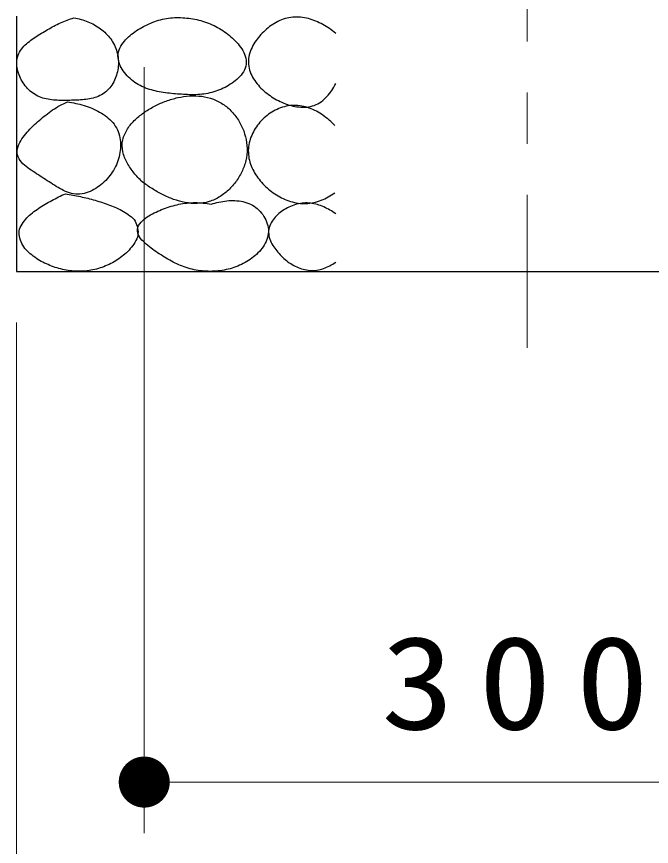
# Model space of a CAD drawing. Units: millimetres on the paper, scale 1:20. Extents: x -365 to 0, y -26 to 257.
# Drawn here: x -297.84 to -285.4, y 73.54 to 89.79 of the extents above; entities that cross this region are included whole.
import ezdxf

# ---------------------------------------------------------------- set-up
doc = ezdxf.new("R2010")
doc.units = ezdxf.units.MM
doc.linetypes.add('USER2', pattern=[6, 3, -1, 1, -1])
doc.layers.add('1_20', color=7, linetype='Continuous', lineweight=25)
doc.styles.add('ＭＳ ゴシック', font='')
doc.styles.get('ＭＳ ゴシック').set_extended_font_data('MS Gothic')

# ---------------------------------------------------------------- blocks, each defined once
blk = doc.blocks.new('filled_dot')
at = {"color": 0, "linetype": 'Continuous', "lineweight": -2, "const_width": 1.25}
blk.add_lwpolyline([(-0.625, 0, 1), (0.625, 0, 1)], format="xyb", close=True, dxfattribs=at)

msp = doc.modelspace()

# ---------------------------------------------------------------- linework, layer by layer
at = {"layer": '1_20', "linetype": 'USER2', "lineweight": 13}
msp.add_line((-287.836, 146.299), (-287.836, 83.099), dxfattribs=at)
at = {"layer": '1_20'}
for p, q in [((-297.836, 89.795), (-297.836, 84.795)), ((-297.836, 84.795), (-277.836, 84.795))]:
    msp.add_line(p, q, dxfattribs=at)
at = {"layer": '1_20', "lineweight": 13}
for p, q in [((-295.336, 88.795), (-295.336, 73.795)), ((-297.836, 83.795), (-297.836, 63.795)), ((-280.336, 74.795), (-295.336, 74.795))]:
    msp.add_line(p, q, dxfattribs=at)
at = {"layer": '1_20'}
for points, knots in [([(-296.714, 89.765), (-296.759, 89.751), (-296.804, 89.737), (-296.848, 89.72), (-296.893, 89.703), (-296.936, 89.685), (-296.979, 89.665), (-297.022, 89.646), (-297.064, 89.624), (-297.106, 89.602), (-297.148, 89.58), (-297.189, 89.557), (-297.23, 89.533), (-297.271, 89.51), (-297.312, 89.485), (-297.352, 89.461), (-297.393, 89.436), (-297.433, 89.411), (-297.472, 89.385), (-297.511, 89.358), (-297.551, 89.332), (-297.587, 89.302), (-297.624, 89.272), (-297.661, 89.242), (-297.693, 89.207), (-297.725, 89.173), (-297.756, 89.135), (-297.779, 89.095), (-297.801, 89.054), (-297.819, 89.008), (-297.828, 88.962), (-297.837, 88.917), (-297.837, 88.868), (-297.832, 88.821), (-297.828, 88.775), (-297.816, 88.728), (-297.801, 88.683), (-297.787, 88.638), (-297.767, 88.594), (-297.745, 88.553), (-297.722, 88.512), (-297.696, 88.471), (-297.667, 88.434), (-297.638, 88.397), (-297.606, 88.362), (-297.57, 88.331), (-297.535, 88.3), (-297.496, 88.272), (-297.455, 88.249), (-297.414, 88.226), (-297.369, 88.208), (-297.325, 88.193), (-297.28, 88.179), (-297.233, 88.17), (-297.186, 88.163), (-297.14, 88.155), (-297.092, 88.152), (-297.045, 88.149), (-296.998, 88.147), (-296.95, 88.147), (-296.903, 88.147), (-296.856, 88.147), (-296.809, 88.148), (-296.761, 88.149), (-296.714, 88.151), (-296.667, 88.152), (-296.619, 88.154), (-296.572, 88.157), (-296.525, 88.16), (-296.478, 88.167), (-296.431, 88.173), (-296.384, 88.18), (-296.339, 88.192), (-296.293, 88.205), (-296.247, 88.219), (-296.205, 88.24), (-296.163, 88.26), (-296.121, 88.286), (-296.086, 88.316), (-296.05, 88.346), (-296.018, 88.382), (-295.99, 88.42), (-295.962, 88.457), (-295.938, 88.499), (-295.918, 88.542), (-295.898, 88.585), (-295.882, 88.63), (-295.87, 88.675), (-295.858, 88.721), (-295.85, 88.768), (-295.846, 88.815), (-295.841, 88.862), (-295.841, 88.91), (-295.846, 88.957), (-295.85, 89.004), (-295.859, 89.051), (-295.871, 89.096), (-295.884, 89.141), (-295.901, 89.186), (-295.922, 89.229), (-295.942, 89.271), (-295.967, 89.312), (-295.994, 89.35), (-296.021, 89.389), (-296.052, 89.425), (-296.086, 89.458), (-296.119, 89.492), (-296.156, 89.523), (-296.193, 89.551), (-296.231, 89.579), (-296.272, 89.604), (-296.313, 89.627), (-296.354, 89.65), (-296.397, 89.67), (-296.441, 89.688), (-296.485, 89.706), (-296.53, 89.721), (-296.575, 89.734), (-296.621, 89.747), (-296.667, 89.756), (-296.714, 89.765)], [0, 0, 0, 0, 1, 1, 1, 2, 2, 2, 3, 3, 3, 4, 4, 4, 5, 5, 5, 6, 6, 6, 7, 7, 7, 8, 8, 8, 9, 9, 9, 10, 10, 10, 11, 11, 11, 12, 12, 12, 13, 13, 13, 14, 14, 14, 15, 15, 15, 16, 16, 16, 17, 17, 17, 18, 18, 18, 19, 19, 19, 20, 20, 20, 21, 21, 21, 22, 22, 22, 23, 23, 23, 24, 24, 24, 25, 25, 25, 26, 26, 26, 27, 27, 27, 28, 28, 28, 29, 29, 29, 30, 30, 30, 31, 31, 31, 32, 32, 32, 33, 33, 33, 34, 34, 34, 35, 35, 35, 36, 36, 36, 37, 37, 37, 38, 38, 38, 39, 39, 39, 40, 40, 40, 40]), ([(-294.742, 89.769), (-294.795, 89.765), (-294.848, 89.761), (-294.901, 89.752), (-294.953, 89.743), (-295.005, 89.731), (-295.056, 89.716), (-295.107, 89.701), (-295.157, 89.683), (-295.206, 89.662), (-295.255, 89.642), (-295.303, 89.619), (-295.35, 89.594), (-295.396, 89.569), (-295.442, 89.542), (-295.486, 89.513), (-295.53, 89.483), (-295.574, 89.452), (-295.614, 89.417), (-295.654, 89.382), (-295.693, 89.346), (-295.726, 89.305), (-295.76, 89.264), (-295.792, 89.219), (-295.813, 89.172), (-295.834, 89.124), (-295.849, 89.07), (-295.851, 89.018), (-295.852, 88.966), (-295.839, 88.912), (-295.822, 88.862), (-295.804, 88.813), (-295.776, 88.766), (-295.746, 88.723), (-295.717, 88.679), (-295.681, 88.638), (-295.643, 88.601), (-295.606, 88.564), (-295.564, 88.53), (-295.521, 88.5), (-295.477, 88.47), (-295.43, 88.444), (-295.383, 88.421), (-295.335, 88.398), (-295.285, 88.379), (-295.234, 88.363), (-295.184, 88.347), (-295.132, 88.334), (-295.08, 88.323), (-295.028, 88.312), (-294.976, 88.303), (-294.923, 88.296), (-294.871, 88.288), (-294.818, 88.283), (-294.765, 88.278), (-294.712, 88.273), (-294.659, 88.269), (-294.606, 88.266), (-294.553, 88.263), (-294.5, 88.26), (-294.447, 88.259), (-294.394, 88.258), (-294.341, 88.258), (-294.288, 88.261), (-294.235, 88.264), (-294.182, 88.269), (-294.13, 88.278), (-294.077, 88.287), (-294.025, 88.298), (-293.975, 88.313), (-293.924, 88.329), (-293.874, 88.347), (-293.825, 88.369), (-293.777, 88.39), (-293.729, 88.414), (-293.684, 88.442), (-293.638, 88.469), (-293.594, 88.499), (-293.553, 88.532), (-293.512, 88.566), (-293.472, 88.602), (-293.439, 88.643), (-293.407, 88.685), (-293.375, 88.731), (-293.358, 88.78), (-293.341, 88.828), (-293.334, 88.885), (-293.339, 88.936), (-293.344, 88.987), (-293.365, 89.04), (-293.388, 89.087), (-293.41, 89.134), (-293.442, 89.179), (-293.474, 89.221), (-293.506, 89.263), (-293.543, 89.302), (-293.58, 89.339), (-293.618, 89.376), (-293.658, 89.412), (-293.7, 89.444), (-293.741, 89.477), (-293.785, 89.508), (-293.83, 89.536), (-293.875, 89.564), (-293.922, 89.59), (-293.969, 89.613), (-294.017, 89.636), (-294.066, 89.657), (-294.116, 89.675), (-294.166, 89.692), (-294.217, 89.708), (-294.269, 89.72), (-294.32, 89.733), (-294.372, 89.743), (-294.425, 89.751), (-294.477, 89.759), (-294.53, 89.764), (-294.583, 89.767), (-294.636, 89.77), (-294.689, 89.77), (-294.742, 89.769)], [0, 0, 0, 0, 1, 1, 1, 2, 2, 2, 3, 3, 3, 4, 4, 4, 5, 5, 5, 6, 6, 6, 7, 7, 7, 8, 8, 8, 9, 9, 9, 10, 10, 10, 11, 11, 11, 12, 12, 12, 13, 13, 13, 14, 14, 14, 15, 15, 15, 16, 16, 16, 17, 17, 17, 18, 18, 18, 19, 19, 19, 20, 20, 20, 21, 21, 21, 22, 22, 22, 23, 23, 23, 24, 24, 24, 25, 25, 25, 26, 26, 26, 27, 27, 27, 28, 28, 28, 29, 29, 29, 30, 30, 30, 31, 31, 31, 32, 32, 32, 33, 33, 33, 34, 34, 34, 35, 35, 35, 36, 36, 36, 37, 37, 37, 38, 38, 38, 39, 39, 39, 40, 40, 40, 40]), ([(-291.586, 89.459), (-291.626, 89.492), (-291.666, 89.524), (-291.708, 89.553), (-291.749, 89.582), (-291.793, 89.609), (-291.838, 89.633), (-291.883, 89.658), (-291.929, 89.68), (-291.976, 89.699), (-292.023, 89.719), (-292.072, 89.735), (-292.121, 89.748), (-292.171, 89.761), (-292.221, 89.771), (-292.272, 89.776), (-292.323, 89.781), (-292.374, 89.782), (-292.425, 89.778), (-292.476, 89.773), (-292.527, 89.763), (-292.575, 89.749), (-292.624, 89.735), (-292.672, 89.715), (-292.718, 89.693), (-292.763, 89.67), (-292.807, 89.643), (-292.849, 89.614), (-292.891, 89.585), (-292.931, 89.552), (-292.968, 89.518), (-293.006, 89.484), (-293.042, 89.447), (-293.075, 89.408), (-293.108, 89.369), (-293.14, 89.329), (-293.167, 89.286), (-293.195, 89.243), (-293.221, 89.198), (-293.24, 89.151), (-293.26, 89.104), (-293.278, 89.055), (-293.287, 89.005), (-293.296, 88.956), (-293.299, 88.903), (-293.295, 88.853), (-293.291, 88.803), (-293.278, 88.752), (-293.261, 88.704), (-293.244, 88.656), (-293.219, 88.61), (-293.193, 88.567), (-293.166, 88.523), (-293.134, 88.482), (-293.101, 88.444), (-293.068, 88.405), (-293.031, 88.369), (-292.993, 88.336), (-292.955, 88.302), (-292.914, 88.27), (-292.872, 88.241), (-292.83, 88.212), (-292.786, 88.185), (-292.742, 88.161), (-292.697, 88.136), (-292.651, 88.114), (-292.603, 88.095), (-292.556, 88.076), (-292.507, 88.059), (-292.458, 88.046), (-292.409, 88.033), (-292.358, 88.023), (-292.308, 88.018), (-292.257, 88.013), (-292.205, 88.012), (-292.154, 88.017), (-292.104, 88.022), (-292.053, 88.033), (-292.005, 88.05), (-291.958, 88.067), (-291.911, 88.092), (-291.87, 88.121), (-291.828, 88.15), (-291.79, 88.186), (-291.756, 88.223), (-291.721, 88.26), (-291.69, 88.302), (-291.662, 88.344), (-291.633, 88.386), (-291.61, 88.432), (-291.586, 88.477)], [0, 0, 0, 0, 1, 1, 1, 2, 2, 2, 3, 3, 3, 4, 4, 4, 5, 5, 5, 6, 6, 6, 7, 7, 7, 8, 8, 8, 9, 9, 9, 10, 10, 10, 11, 11, 11, 12, 12, 12, 13, 13, 13, 14, 14, 14, 15, 15, 15, 16, 16, 16, 17, 17, 17, 18, 18, 18, 19, 19, 19, 20, 20, 20, 21, 21, 21, 22, 22, 22, 23, 23, 23, 24, 24, 24, 25, 25, 25, 26, 26, 26, 27, 27, 27, 28, 28, 28, 29, 29, 29, 30, 30, 30, 30]), ([(-296.84, 88.117), (-296.891, 88.094), (-296.941, 88.071), (-296.99, 88.045), (-297.039, 88.019), (-297.086, 87.99), (-297.132, 87.959), (-297.178, 87.928), (-297.223, 87.895), (-297.266, 87.861), (-297.31, 87.827), (-297.353, 87.792), (-297.394, 87.755), (-297.436, 87.719), (-297.477, 87.682), (-297.517, 87.643), (-297.556, 87.604), (-297.595, 87.565), (-297.631, 87.523), (-297.667, 87.481), (-297.703, 87.438), (-297.733, 87.391), (-297.762, 87.345), (-297.793, 87.296), (-297.808, 87.244), (-297.823, 87.192), (-297.832, 87.131), (-297.821, 87.08), (-297.81, 87.029), (-297.774, 86.98), (-297.74, 86.937), (-297.706, 86.895), (-297.66, 86.861), (-297.616, 86.827), (-297.573, 86.793), (-297.526, 86.763), (-297.48, 86.733), (-297.434, 86.702), (-297.386, 86.673), (-297.34, 86.643), (-297.293, 86.613), (-297.247, 86.582), (-297.201, 86.552), (-297.154, 86.522), (-297.109, 86.49), (-297.061, 86.462), (-297.014, 86.433), (-296.966, 86.404), (-296.916, 86.381), (-296.866, 86.358), (-296.814, 86.336), (-296.76, 86.325), (-296.707, 86.314), (-296.65, 86.309), (-296.595, 86.313), (-296.541, 86.317), (-296.486, 86.332), (-296.434, 86.35), (-296.382, 86.369), (-296.332, 86.395), (-296.285, 86.423), (-296.238, 86.452), (-296.193, 86.486), (-296.152, 86.522), (-296.11, 86.558), (-296.071, 86.598), (-296.036, 86.641), (-296.001, 86.683), (-295.968, 86.729), (-295.94, 86.776), (-295.912, 86.824), (-295.887, 86.874), (-295.867, 86.926), (-295.847, 86.977), (-295.831, 87.031), (-295.82, 87.085), (-295.809, 87.139), (-295.802, 87.194), (-295.801, 87.249), (-295.8, 87.304), (-295.803, 87.361), (-295.814, 87.415), (-295.824, 87.469), (-295.84, 87.523), (-295.863, 87.573), (-295.887, 87.622), (-295.918, 87.67), (-295.953, 87.712), (-295.988, 87.755), (-296.029, 87.793), (-296.072, 87.827), (-296.115, 87.862), (-296.162, 87.892), (-296.21, 87.919), (-296.258, 87.947), (-296.309, 87.97), (-296.36, 87.992), (-296.411, 88.013), (-296.463, 88.031), (-296.516, 88.048), (-296.569, 88.064), (-296.623, 88.078), (-296.677, 88.089), (-296.731, 88.101), (-296.786, 88.109), (-296.84, 88.117)], [0, 0, 0, 0, 1, 1, 1, 2, 2, 2, 3, 3, 3, 4, 4, 4, 5, 5, 5, 6, 6, 6, 7, 7, 7, 8, 8, 8, 9, 9, 9, 10, 10, 10, 11, 11, 11, 12, 12, 12, 13, 13, 13, 14, 14, 14, 15, 15, 15, 16, 16, 16, 17, 17, 17, 18, 18, 18, 19, 19, 19, 20, 20, 20, 21, 21, 21, 22, 22, 22, 23, 23, 23, 24, 24, 24, 25, 25, 25, 26, 26, 26, 27, 27, 27, 28, 28, 28, 29, 29, 29, 30, 30, 30, 31, 31, 31, 32, 32, 32, 33, 33, 33, 34, 34, 34, 35, 35, 35, 35]), ([(-295.378, 86.553), (-295.314, 86.506), (-295.25, 86.46), (-295.183, 86.419), (-295.116, 86.377), (-295.048, 86.337), (-294.977, 86.302), (-294.907, 86.267), (-294.835, 86.235), (-294.76, 86.209), (-294.686, 86.183), (-294.61, 86.16), (-294.533, 86.147), (-294.456, 86.133), (-294.376, 86.124), (-294.298, 86.127), (-294.22, 86.13), (-294.14, 86.142), (-294.065, 86.165), (-293.991, 86.188), (-293.918, 86.224), (-293.851, 86.265), (-293.785, 86.306), (-293.723, 86.357), (-293.667, 86.411), (-293.611, 86.466), (-293.559, 86.528), (-293.515, 86.592), (-293.471, 86.657), (-293.432, 86.727), (-293.402, 86.799), (-293.372, 86.872), (-293.348, 86.949), (-293.335, 87.026), (-293.322, 87.102), (-293.318, 87.183), (-293.324, 87.261), (-293.329, 87.339), (-293.346, 87.418), (-293.369, 87.492), (-293.392, 87.567), (-293.424, 87.641), (-293.462, 87.709), (-293.501, 87.777), (-293.547, 87.843), (-293.599, 87.902), (-293.65, 87.96), (-293.71, 88.015), (-293.773, 88.06), (-293.837, 88.104), (-293.909, 88.142), (-293.982, 88.17), (-294.055, 88.198), (-294.133, 88.216), (-294.211, 88.227), (-294.288, 88.237), (-294.368, 88.238), (-294.447, 88.234), (-294.525, 88.23), (-294.604, 88.217), (-294.68, 88.201), (-294.757, 88.184), (-294.833, 88.161), (-294.907, 88.134), (-294.981, 88.107), (-295.054, 88.075), (-295.123, 88.04), (-295.193, 88.004), (-295.262, 87.964), (-295.327, 87.919), (-295.391, 87.874), (-295.454, 87.826), (-295.51, 87.771), (-295.566, 87.716), (-295.621, 87.657), (-295.662, 87.591), (-295.704, 87.525), (-295.741, 87.45), (-295.757, 87.375), (-295.773, 87.301), (-295.771, 87.217), (-295.757, 87.141), (-295.742, 87.066), (-295.706, 86.991), (-295.67, 86.922), (-295.633, 86.853), (-295.585, 86.789), (-295.537, 86.727), (-295.488, 86.666), (-295.433, 86.609), (-295.378, 86.553)], [0, 0, 0, 0, 1, 1, 1, 2, 2, 2, 3, 3, 3, 4, 4, 4, 5, 5, 5, 6, 6, 6, 7, 7, 7, 8, 8, 8, 9, 9, 9, 10, 10, 10, 11, 11, 11, 12, 12, 12, 13, 13, 13, 14, 14, 14, 15, 15, 15, 16, 16, 16, 17, 17, 17, 18, 18, 18, 19, 19, 19, 20, 20, 20, 21, 21, 21, 22, 22, 22, 23, 23, 23, 24, 24, 24, 25, 25, 25, 26, 26, 26, 27, 27, 27, 28, 28, 28, 29, 29, 29, 30, 30, 30, 30]), ([(-291.602, 87.653), (-291.638, 87.69), (-291.674, 87.726), (-291.712, 87.76), (-291.75, 87.793), (-291.791, 87.825), (-291.833, 87.854), (-291.874, 87.883), (-291.918, 87.91), (-291.963, 87.934), (-292.008, 87.958), (-292.055, 87.98), (-292.103, 87.997), (-292.15, 88.014), (-292.2, 88.028), (-292.25, 88.037), (-292.3, 88.046), (-292.352, 88.051), (-292.402, 88.05), (-292.453, 88.049), (-292.505, 88.042), (-292.554, 88.032), (-292.604, 88.021), (-292.653, 88.005), (-292.7, 87.986), (-292.747, 87.967), (-292.793, 87.944), (-292.837, 87.917), (-292.88, 87.891), (-292.922, 87.86), (-292.961, 87.828), (-292.999, 87.795), (-293.036, 87.758), (-293.069, 87.72), (-293.103, 87.681), (-293.133, 87.64), (-293.16, 87.597), (-293.187, 87.554), (-293.211, 87.508), (-293.231, 87.461), (-293.251, 87.414), (-293.267, 87.365), (-293.278, 87.316), (-293.289, 87.266), (-293.296, 87.215), (-293.297, 87.164), (-293.298, 87.113), (-293.293, 87.062), (-293.284, 87.012), (-293.274, 86.962), (-293.259, 86.912), (-293.24, 86.865), (-293.222, 86.818), (-293.199, 86.772), (-293.173, 86.728), (-293.148, 86.684), (-293.119, 86.641), (-293.087, 86.601), (-293.056, 86.561), (-293.022, 86.523), (-292.986, 86.486), (-292.95, 86.45), (-292.912, 86.416), (-292.872, 86.384), (-292.832, 86.353), (-292.79, 86.323), (-292.747, 86.296), (-292.703, 86.269), (-292.658, 86.245), (-292.612, 86.223), (-292.566, 86.202), (-292.518, 86.183), (-292.469, 86.169), (-292.42, 86.154), (-292.37, 86.142), (-292.32, 86.135), (-292.27, 86.128), (-292.218, 86.125), (-292.167, 86.127), (-292.116, 86.129), (-292.065, 86.135), (-292.015, 86.146), (-291.966, 86.156), (-291.917, 86.172), (-291.869, 86.191), (-291.822, 86.209), (-291.775, 86.231), (-291.731, 86.256), (-291.686, 86.281), (-291.644, 86.31), (-291.602, 86.339)], [0, 0, 0, 0, 1, 1, 1, 2, 2, 2, 3, 3, 3, 4, 4, 4, 5, 5, 5, 6, 6, 6, 7, 7, 7, 8, 8, 8, 9, 9, 9, 10, 10, 10, 11, 11, 11, 12, 12, 12, 13, 13, 13, 14, 14, 14, 15, 15, 15, 16, 16, 16, 17, 17, 17, 18, 18, 18, 19, 19, 19, 20, 20, 20, 21, 21, 21, 22, 22, 22, 23, 23, 23, 24, 24, 24, 25, 25, 25, 26, 26, 26, 27, 27, 27, 28, 28, 28, 29, 29, 29, 30, 30, 30, 30]), ([(-296.881, 86.32), (-296.971, 86.278), (-297.061, 86.235), (-297.148, 86.187), (-297.235, 86.139), (-297.323, 86.09), (-297.404, 86.033), (-297.485, 85.976), (-297.572, 85.918), (-297.635, 85.845), (-297.699, 85.771), (-297.772, 85.681), (-297.786, 85.592), (-297.799, 85.502), (-297.763, 85.392), (-297.717, 85.309), (-297.671, 85.226), (-297.588, 85.156), (-297.51, 85.096), (-297.433, 85.035), (-297.343, 84.986), (-297.254, 84.945), (-297.164, 84.903), (-297.068, 84.87), (-296.972, 84.846), (-296.876, 84.822), (-296.776, 84.806), (-296.678, 84.801), (-296.579, 84.797), (-296.477, 84.802), (-296.38, 84.819), (-296.283, 84.836), (-296.186, 84.866), (-296.095, 84.904), (-296.003, 84.942), (-295.914, 84.99), (-295.833, 85.046), (-295.752, 85.103), (-295.671, 85.168), (-295.61, 85.243), (-295.548, 85.319), (-295.478, 85.411), (-295.463, 85.501), (-295.447, 85.59), (-295.47, 85.704), (-295.517, 85.783), (-295.563, 85.862), (-295.661, 85.92), (-295.745, 85.973), (-295.828, 86.025), (-295.923, 86.062), (-296.015, 86.098), (-296.107, 86.134), (-296.203, 86.163), (-296.299, 86.191), (-296.394, 86.218), (-296.491, 86.241), (-296.588, 86.263), (-296.686, 86.284), (-296.783, 86.302), (-296.881, 86.32)], [0, 0, 0, 0, 1, 1, 1, 2, 2, 2, 3, 3, 3, 4, 4, 4, 5, 5, 5, 6, 6, 6, 7, 7, 7, 8, 8, 8, 9, 9, 9, 10, 10, 10, 11, 11, 11, 12, 12, 12, 13, 13, 13, 14, 14, 14, 15, 15, 15, 16, 16, 16, 17, 17, 17, 18, 18, 18, 19, 19, 19, 20, 20, 20, 20]), ([(-294.026, 86.113), (-294.078, 86.122), (-294.13, 86.131), (-294.183, 86.137), (-294.235, 86.142), (-294.288, 86.145), (-294.341, 86.145), (-294.394, 86.145), (-294.447, 86.142), (-294.499, 86.137), (-294.552, 86.131), (-294.604, 86.123), (-294.656, 86.112), (-294.707, 86.101), (-294.758, 86.088), (-294.809, 86.073), (-294.86, 86.058), (-294.91, 86.041), (-294.959, 86.022), (-295.009, 86.004), (-295.058, 85.984), (-295.105, 85.961), (-295.153, 85.938), (-295.2, 85.914), (-295.245, 85.886), (-295.289, 85.857), (-295.335, 85.828), (-295.371, 85.791), (-295.408, 85.754), (-295.449, 85.71), (-295.462, 85.663), (-295.475, 85.616), (-295.466, 85.556), (-295.448, 85.51), (-295.43, 85.463), (-295.389, 85.422), (-295.353, 85.383), (-295.318, 85.345), (-295.276, 85.311), (-295.235, 85.278), (-295.194, 85.245), (-295.15, 85.215), (-295.107, 85.185), (-295.063, 85.155), (-295.019, 85.126), (-294.974, 85.098), (-294.93, 85.07), (-294.884, 85.043), (-294.838, 85.017), (-294.792, 84.992), (-294.745, 84.967), (-294.697, 84.945), (-294.649, 84.923), (-294.6, 84.902), (-294.551, 84.885), (-294.501, 84.867), (-294.45, 84.852), (-294.399, 84.84), (-294.347, 84.828), (-294.295, 84.818), (-294.243, 84.811), (-294.191, 84.805), (-294.138, 84.801), (-294.085, 84.799), (-294.032, 84.798), (-293.979, 84.799), (-293.927, 84.803), (-293.874, 84.807), (-293.821, 84.814), (-293.77, 84.824), (-293.718, 84.834), (-293.666, 84.846), (-293.616, 84.861), (-293.565, 84.877), (-293.515, 84.895), (-293.467, 84.917), (-293.419, 84.938), (-293.372, 84.962), (-293.327, 84.989), (-293.282, 85.017), (-293.238, 85.047), (-293.197, 85.08), (-293.156, 85.113), (-293.116, 85.149), (-293.081, 85.188), (-293.046, 85.227), (-293.012, 85.269), (-292.986, 85.314), (-292.959, 85.36), (-292.935, 85.409), (-292.922, 85.459), (-292.909, 85.509), (-292.902, 85.564), (-292.905, 85.616), (-292.909, 85.667), (-292.922, 85.721), (-292.941, 85.77), (-292.959, 85.818), (-292.985, 85.866), (-293.015, 85.909), (-293.045, 85.952), (-293.081, 85.993), (-293.121, 86.027), (-293.16, 86.061), (-293.206, 86.091), (-293.252, 86.114), (-293.299, 86.137), (-293.351, 86.153), (-293.402, 86.165), (-293.453, 86.177), (-293.506, 86.183), (-293.559, 86.185), (-293.611, 86.188), (-293.665, 86.185), (-293.717, 86.18), (-293.77, 86.175), (-293.822, 86.166), (-293.874, 86.155), (-293.925, 86.144), (-293.976, 86.129), (-294.026, 86.113)], [0, 0, 0, 0, 1, 1, 1, 2, 2, 2, 3, 3, 3, 4, 4, 4, 5, 5, 5, 6, 6, 6, 7, 7, 7, 8, 8, 8, 9, 9, 9, 10, 10, 10, 11, 11, 11, 12, 12, 12, 13, 13, 13, 14, 14, 14, 15, 15, 15, 16, 16, 16, 17, 17, 17, 18, 18, 18, 19, 19, 19, 20, 20, 20, 21, 21, 21, 22, 22, 22, 23, 23, 23, 24, 24, 24, 25, 25, 25, 26, 26, 26, 27, 27, 27, 28, 28, 28, 29, 29, 29, 30, 30, 30, 31, 31, 31, 32, 32, 32, 33, 33, 33, 34, 34, 34, 35, 35, 35, 36, 36, 36, 37, 37, 37, 38, 38, 38, 39, 39, 39, 40, 40, 40, 40]), ([(-291.586, 85.927), (-291.623, 85.952), (-291.661, 85.976), (-291.7, 85.999), (-291.738, 86.021), (-291.778, 86.042), (-291.819, 86.06), (-291.86, 86.078), (-291.902, 86.094), (-291.945, 86.106), (-291.988, 86.119), (-292.033, 86.128), (-292.077, 86.133), (-292.121, 86.138), (-292.167, 86.14), (-292.211, 86.137), (-292.256, 86.133), (-292.3, 86.126), (-292.344, 86.115), (-292.387, 86.104), (-292.429, 86.088), (-292.471, 86.071), (-292.512, 86.053), (-292.552, 86.032), (-292.59, 86.009), (-292.628, 85.985), (-292.665, 85.959), (-292.699, 85.93), (-292.733, 85.901), (-292.765, 85.87), (-292.793, 85.835), (-292.821, 85.8), (-292.847, 85.762), (-292.865, 85.721), (-292.883, 85.681), (-292.897, 85.636), (-292.9, 85.592), (-292.904, 85.549), (-292.897, 85.502), (-292.886, 85.459), (-292.875, 85.417), (-292.855, 85.375), (-292.834, 85.336), (-292.813, 85.296), (-292.787, 85.259), (-292.76, 85.224), (-292.733, 85.188), (-292.703, 85.154), (-292.673, 85.121), (-292.642, 85.089), (-292.609, 85.058), (-292.574, 85.03), (-292.54, 85.001), (-292.504, 84.974), (-292.466, 84.95), (-292.428, 84.926), (-292.389, 84.904), (-292.348, 84.885), (-292.308, 84.867), (-292.265, 84.851), (-292.222, 84.84), (-292.179, 84.828), (-292.134, 84.82), (-292.09, 84.817), (-292.045, 84.814), (-292, 84.816), (-291.956, 84.822), (-291.911, 84.829), (-291.868, 84.84), (-291.825, 84.855), (-291.783, 84.869), (-291.741, 84.887), (-291.702, 84.907), (-291.662, 84.928), (-291.624, 84.952), (-291.586, 84.976)], [0, 0, 0, 0, 1, 1, 1, 2, 2, 2, 3, 3, 3, 4, 4, 4, 5, 5, 5, 6, 6, 6, 7, 7, 7, 8, 8, 8, 9, 9, 9, 10, 10, 10, 11, 11, 11, 12, 12, 12, 13, 13, 13, 14, 14, 14, 15, 15, 15, 16, 16, 16, 17, 17, 17, 18, 18, 18, 19, 19, 19, 20, 20, 20, 21, 21, 21, 22, 22, 22, 23, 23, 23, 24, 24, 24, 25, 25, 25, 25])]:
    msp.add_open_spline(points, degree=3, knots=knots, dxfattribs=at)

# ---------------------------------------------------------------- block references
at = {"layer": '1_20', "lineweight": 13, "xscale": 0.4, "yscale": 0.4}
msp.add_blockref('filled_dot', (-295.336, 74.795), dxfattribs=at)

# ---------------------------------------------------------------- texts
at = {"layer": '1_20', "insert": (-287.836, 75.795), "char_height": 1.833, "attachment_point": 8, "style": 'ＭＳ ゴシック'}
msp.add_mtext('\\T1.33;\\W1.15;300', dxfattribs=at)

doc.saveas('drawing.dxf')
